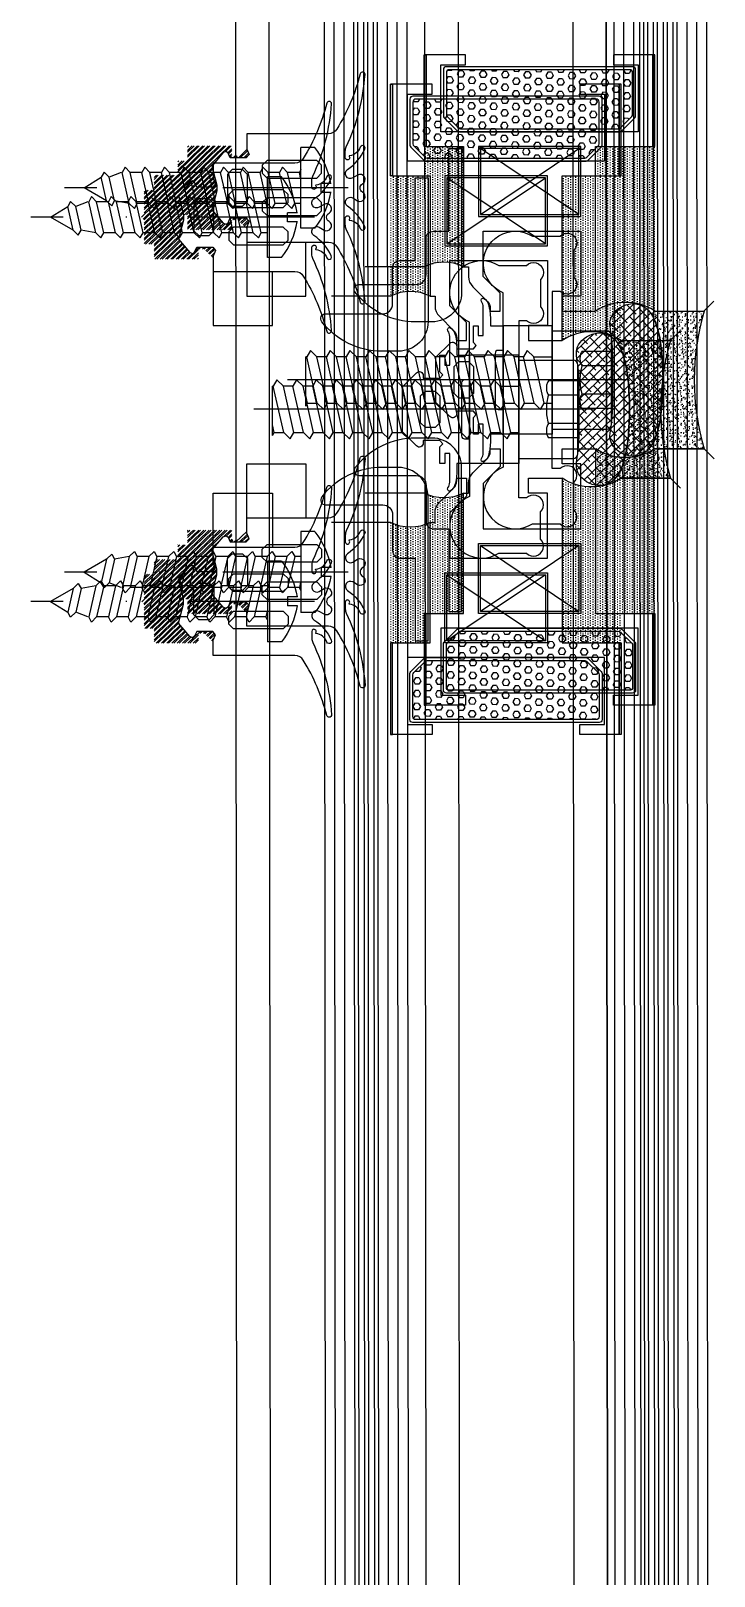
# Model space of a CAD drawing. Header units: inches. Extents: x 4821 to 127877, y 58012 to 433683.
# Drawn here: x 92610.9 to 92680.2, y 151441.7 to 151598.6 of the extents above; entities that cross this region are included whole.
import ezdxf

# ---------------------------------------------------------------- set-up
doc = ezdxf.new("R2010")
doc.units = ezdxf.units.IN
doc.header["$MEASUREMENT"] = 0
for name, pattern in [('$1$Center', [29.999999, 12, -6, 6, -6]), ('$1$DASHDOT', [25.4, 12.7, -6.35, 0, -6.35]), ('$1$DASHED', [19.05, 12.7, -6.35])]:
    doc.linetypes.add(name, pattern=pattern)
for name, color, linetype in [('$1$ACC', 2, 'Continuous'), ('A-FURN-FIXD', 10, 'Continuous'), ('A-WAL-CMU', 7, 'Continuous')]:
    doc.layers.add(name, color=color, linetype=linetype)
pattern_1 = [(179.01620899, (635274.22434, -1341716.4342), (-0.011151949, -0.6494233088), [0.375, -0.75]), (299.01620899, (635274.22434, -1341716.4342), (0.56799305774, 0.3150537833), [0.375, -0.75]), (239.01620899, (635273.8494, -1341716.42777), (0.55684110875, -0.33436952553), [0.375, -0.75])]
pattern_2 = [(224.016208986, (621120.72464, -1348913.95252), (0.2605731915, -0.26967871972), []), (224.016208986, (621120.5479, -1348913.9495), (0.2605731915, -0.26967871972), [])]

# ---------------------------------------------------------------- blocks, each defined once
blk = doc.blocks.new('$1$M6x25')
at = {"color": 71}
for p, q in [((0, 5), (-5.5, 5)), ((0, 5), (0, -5)), ((-6, 4.5), (-6, -4.5)), ((0.82, 2.34), (0, 2.34)), ((1.19, 3), (0.82, 2.34)), ((0.82, 2.34), (1.88, -2.34)), ((1.85, 2.34), (1.19, 3)), ((1.85, 2.34), (2.91, -2.34)), ((2.82, 2.34), (1.85, 2.34)), ((3.19, 3), (2.82, 2.34)), ((2.82, 2.34), (3.88, -2.34)), ((3.85, 2.34), (3.19, 3)), ((3.85, 2.34), (4.91, -2.34)), ((4.82, 2.34), (3.85, 2.34)), ((5.19, 3), (4.82, 2.34)), ((4.82, 2.34), (5.88, -2.34)), ((5.85, 2.34), (5.19, 3)), ((5.85, 2.34), (6.91, -2.34)), ((6.82, 2.34), (5.85, 2.34)), ((7.19, 3), (6.82, 2.34)), ((6.82, 2.34), (7.88, -2.34)), ((7.85, 2.34), (7.19, 3)), ((7.85, 2.34), (8.91, -2.34)), ((8.82, 2.34), (7.85, 2.34)), ((9.19, 3), (8.82, 2.34)), ((8.82, 2.34), (9.88, -2.34)), ((9.85, 2.34), (9.19, 3)), ((9.85, 2.34), (10.91, -2.34)), ((10.82, 2.34), (9.85, 2.34)), ((11.19, 3), (10.82, 2.34)), ((10.82, 2.34), (11.88, -2.34)), ((11.85, 2.34), (11.19, 3)), ((11.85, 2.34), (12.91, -2.34)), ((12.82, 2.34), (11.85, 2.34)), ((13.19, 3), (12.82, 2.34)), ((12.82, 2.34), (13.88, -2.34)), ((13.85, 2.34), (13.19, 3)), ((13.85, 2.34), (14.91, -2.34)), ((14.82, 2.34), (13.85, 2.34)), ((15.19, 3), (14.82, 2.34)), ((14.82, 2.34), (15.88, -2.34)), ((15.85, 2.34), (15.19, 3)), ((15.85, 2.34), (16.91, -2.34)), ((16.82, 2.34), (15.85, 2.34)), ((17.19, 3), (16.82, 2.34)), ((16.82, 2.34), (17.88, -2.34)), ((17.85, 2.34), (17.19, 3)), ((17.85, 2.34), (18.91, -2.34)), ((18.82, 2.34), (17.85, 2.34)), ((19.19, 3), (18.82, 2.34)), ((18.82, 2.34), (19.88, -2.34)), ((19.85, 2.34), (19.19, 3)), ((19.85, 2.34), (20.91, -2.34)), ((20.82, 2.34), (19.85, 2.34)), ((21.19, 3), (20.82, 2.34)), ((20.82, 2.34), (21.88, -2.34)), ((21.85, 2.34), (21.19, 3)), ((21.85, 2.34), (22.91, -2.34)), ((22.82, 2.34), (21.85, 2.34)), ((23.19, 3), (22.82, 2.34)), ((22.82, 2.34), (23.88, -2.34)), ((23.85, 2.34), (23.19, 3)), ((23.85, 2.34), (24.91, -2.34)), ((24.82, 2.34), (23.85, 2.34)), ((25, 2.66), (24.82, 2.34)), ((24.82, 2.34), (25, 1.56)), ((25, 2.66), (25, -2.34)), ((1.88, -2.34), (0, -2.34)), ((1.88, -2.34), (2.54, -3)), ((2.54, -3), (2.91, -2.34)), ((2.91, -2.34), (3.88, -2.34)), ((3.88, -2.34), (4.54, -3)), ((4.54, -3), (4.91, -2.34)), ((4.91, -2.34), (5.88, -2.34)), ((5.88, -2.34), (6.54, -3)), ((6.54, -3), (6.91, -2.34)), ((6.91, -2.34), (7.88, -2.34)), ((7.88, -2.34), (8.54, -3)), ((8.54, -3), (8.91, -2.34)), ((8.91, -2.34), (9.88, -2.34)), ((9.88, -2.34), (10.54, -3)), ((10.54, -3), (10.91, -2.34)), ((10.91, -2.34), (11.88, -2.34)), ((11.88, -2.34), (12.54, -3)), ((12.54, -3), (12.91, -2.34)), ((12.91, -2.34), (13.88, -2.34)), ((13.88, -2.34), (14.54, -3)), ((14.54, -3), (14.91, -2.34)), ((14.91, -2.34), (15.88, -2.34)), ((15.88, -2.34), (16.54, -3)), ((16.54, -3), (16.91, -2.34)), ((16.91, -2.34), (17.88, -2.34)), ((17.88, -2.34), (18.54, -3)), ((18.54, -3), (18.91, -2.34)), ((18.91, -2.34), (19.88, -2.34)), ((19.88, -2.34), (20.54, -3)), ((20.54, -3), (20.91, -2.34)), ((20.91, -2.34), (21.88, -2.34)), ((21.88, -2.34), (22.54, -3)), ((22.54, -3), (22.91, -2.34)), ((22.91, -2.34), (23.88, -2.34)), ((23.88, -2.34), (24.54, -3)), ((24.54, -3), (24.91, -2.34)), ((24.91, -2.34), (25, -2.34)), ((0, -5), (-5.5, -5))]:
    blk.add_line(p, q, dxfattribs=at)
at = {"color": 71, "linetype": '$1$DASHED', "ltscale": 100}
for p, q in [((-6, 2.89), (-3, 2.89)), ((-6, 1.44), (-3, 1.44)), ((-6, -1.44), (-3, -1.44)), ((-6, -2.89), (-3, -2.89))]:
    blk.add_line(p, q, dxfattribs=at)
at = {"color": 2, "linetype": '$1$Center', "ltscale": 10}
blk.add_line((-7.77, 0), (26.88, 0), dxfattribs=at)
at = {"color": 71}
for centre, start, end in [((-5.5, 4.5), 90, 180), ((-5.5, -4.5), 180, 270)]:
    blk.add_arc(centre, 0.5, start, end, dxfattribs=at)
at = {"color": 71, "linetype": '$1$DASHED', "ltscale": 100}
for centre, radius, start, end in [((-4.2, 2.17), 1.4, 329.0209, 30.9791), ((-8.11, 0), 5.31, 344.2222, 15.7778), ((-4.2, -2.17), 1.4, 329.0209, 30.9791)]:
    blk.add_arc(centre, radius, start, end, dxfattribs=at)
blk = doc.blocks.new('$1$inner silicone')
h = blk.add_hatch()
h.set_pattern_fill('DOTS', scale=4)
h.paths.add_polyline_path([(12.2, 0), (12.2, -0.2), (12.2, -4), (0, -4, 0.23607), (0, 0)])
at = {"color": 7}
blk.add_line((12.2, -0.2), (12.2, 0), dxfattribs=at)
blk.add_arc((-4, -2), 4.47, 333.4347, 26.5653, dxfattribs=at)
blk = doc.blocks.new('$1$outer silicone')
h = blk.add_hatch()
h.set_pattern_fill('DOTS', scale=4)
h.paths.add_polyline_path([(16.7, 0), (16.7, -5.8), (16.7, -6), (0, -6, 0.293351), (0, 0)])
at = {"color": 7}
blk.add_line((16.7, -5.8), (16.7, -6), dxfattribs=at)
blk.add_arc((-4.67, -3), 5.55, 327.3018, 32.6982, dxfattribs=at)
blk = doc.blocks.new('$1$butile2')
h = blk.add_hatch(color=11)
h.dxf.hatch_style = 1
h.paths.add_polyline_path([(9.3, 0.2), (0, 0.2), (0, 0), (9.3, 0)])
at = {"color": 11}
blk.add_lwpolyline([(9.3, 0.2), (0, 0.2), (0, 0), (9.3, 0)], close=True, dxfattribs=at)
blk = doc.blocks.new('$1$joint silicone 2')
h = blk.add_hatch()
h.set_pattern_fill('AR-SAND', color=11, scale=0.3)
h.set_pattern_definition([(37.5, (18049.9647, 8866.313), (-0.018898007, 0.578047131), [0, -0.456, 0, -0.51, 0, -0.4875]), (7.5, (18049.9647, 8866.313), (0.530933012, 0.84664382), [0, -0.246, 0, -0.411, 0, -0.1575]), (327.5, (18049.5957, 8866.313), (0.934242559, 0.001697716), [0, -0.15, 0, -0.54, 0, -0.705]), (317.5, (18049.5957, 8866.313), (0.90183798, 0.26330267), [0, -0.075, 0, -0.354, 0, -0.405])])
edge = h.paths.add_edge_path()
edge.add_line((-6.23, 1.18), (-6.21, 1.17))
edge.add_line((-6.21, 1.17), (-5.75, 0.91))
edge.add_line((-5.75, 0.91), (-5.19, 0.68))
edge.add_line((-5.19, 0.68), (-4.55, 0.49))
edge.add_line((-4.55, 0.49), (-3.83, 0.33))
edge.add_line((-3.83, 0.33), (-3.05, 0.21))
edge.add_line((-3.05, 0.21), (-2.21, 0.11))
edge.add_line((-2.21, 0.11), (-1.35, 0.05))
edge.add_line((-1.35, 0.05), (-0.45, 0.01))
edge.add_line((-0.45, 0.01), (0.45, -0.01))
edge.add_line((0.45, -0.01), (1.36, 0.01))
edge.add_line((1.36, 0.01), (2.25, 0.05))
edge.add_line((2.25, 0.05), (3.12, 0.11))
edge.add_line((3.12, 0.11), (3.95, 0.21))
edge.add_line((3.95, 0.21), (4.73, 0.33))
edge.add_line((4.73, 0.33), (5.45, 0.49))
edge.add_line((5.45, 0.49), (6.1, 0.68))
edge.add_line((6.1, 0.68), (6.66, 0.91))
edge.add_line((6.66, 0.91), (7.12, 1.17))
edge.add_line((7.12, 1.17), (7.13, 1.18))
edge.add_line((7.13, 1.18), (7.45, 0.83))
edge.add_line((7.45, 0.83), (7.45, -4.17))
edge.add_arc((0.45, -28.17), 25, 73.7398, 106.2602)
edge.add_line((-6.55, -4.17), (-6.55, 0.83))
edge.add_line((-6.55, 0.83), (-6.23, 1.18))
at = {"color": 11}
blk.add_lwpolyline([(-6.23, 1.18), (-6.21, 1.17), (-5.75, 0.91), (-5.19, 0.68), (-4.55, 0.49), (-3.83, 0.33), (-3.05, 0.21), (-2.21, 0.11), (-1.35, 0.05), (-0.45, 0.01), (0.45, -0.01), (1.36, 0.01), (2.25, 0.05), (3.12, 0.11), (3.95, 0.21), (4.73, 0.33), (5.45, 0.49), (6.1, 0.68), (6.66, 0.91), (7.12, 1.17), (7.13, 1.18), (7.45, 0.83), (7.45, -4.17, 0.142857), (-6.55, -4.17), (-6.55, 0.83)], format="xyb", close=True, dxfattribs=at)
blk = doc.blocks.new('$1$GTSY500112')
at = {"layer": 'A-FURN-FIXD'}
blk.add_lwpolyline([(5.93, -11.75, 0.57735), (5.07, -11.75, -1), (4.2, -11.25), (4.49, -10.75, 0.965781), (3.64, -10.22, -0.138673), (1.56, -11.98, -1.037842), (1.37, -11.52, 0.283592), (2.23, -10.43, -0.584426), (2.31, -10.4, 1.39494), (2.44, -10), (1.75, -10, 0.111575), (1.32, -10.1, -0.09543), (-6.01, -12, -0.91232), (-6.08, -11.51, 0.076551), (-0.47, -9.14, 0.260148), (0, -8.29), (0, 0), (1.56, 0), (2.11, -0.24), (2.45, 0.05), (2.45, 1.67), (1.96, 1.89), (1.81, 2.1), (1.92, 2.38), (3.29, 3.53), (5.21, 3.03), (5.79, 3.03), (7.71, 3.53), (9.08, 2.38), (9.19, 2.1), (9.03, 1.89), (8.55, 1.67), (8.55, 0.05), (8.88, -0.24), (9.44, 0), (11, 0), (11, -8.29, 0.260148), (11.47, -9.14, 0.076551), (17.08, -11.51, -0.91232), (17, -12, -0.09543), (9.68, -10.1, 0.111575), (9.25, -10), (8.55, -10, 1.39494), (8.69, -10.4, -0.584426), (8.77, -10.43, 0.283592), (9.62, -11.52, -1.037842), (9.43, -11.98, -0.138673), (7.36, -10.22, 0.965781), (6.51, -10.75), (6.8, -11.25, -1)], format="xyb", close=True, dxfattribs=at)
for points in [[(4.13, -0.07), (3.64, 0.42), (3.64, 1.47), (4.13, 1.96), (6.87, 1.96), (7.36, 1.47), (7.36, 0.42), (6.87, -0.07)], [(4.01, -1.58), (4.5, -2.07), (4.5, -7.11), (4.01, -7.6), (3.19, -7.6), (2.7, -7.11), (2.7, -2.07), (3.19, -1.58)], [(7.81, -7.6), (6.99, -7.6), (6.5, -7.11), (6.5, -2.07), (6.99, -1.58), (7.81, -1.58), (8.3, -2.07), (8.3, -7.11)]]:
    blk.add_lwpolyline(points, close=True, dxfattribs=at)
blk = doc.blocks.new('$1$GTSY500502')
at = {"color": 151}
blk.add_lwpolyline([(-1.78, 2.38, -0.668179), (-2.07, 1.7), (-2.35, 1.7), (-2.35, 0), (-2.01, -0.29), (-1.68, 0), (0, 0), (0, -0.49), (-1, -0.49), (-1, -0.99), (1.91, -0.99, 0.15392), (2.48, -0.81, -0.807191), (2.77, -1.07, -0.191853), (2.18, -1.52, -0.072848), (0.68, -1.72), (0, -1.72), (0, -3), (-2.5, -3), (-2.5, -2.5, 0.414214), (-2.8, -2.2), (-8.2, -2.2, 0.414214), (-8.5, -2.5), (-8.5, -3), (-11, -3), (-11, -1.72), (-11.68, -1.72, -0.072848), (-13.18, -1.52, -0.191853), (-13.77, -1.07, -0.807191), (-13.48, -0.81, 0.15392), (-12.91, -0.99), (-10, -0.99), (-10, -0.49), (-11, -0.49), (-11, 0), (-9.32, 0), (-8.99, -0.29), (-8.65, 0), (-8.65, 1.7), (-8.93, 1.7, -0.668179), (-9.22, 2.38), (-7.8, 3.8), (-3.2, 3.8)], format="xyb", close=True, dxfattribs=at)
blk.add_lwpolyline([(-3.64, 0.49), (-4.13, 0), (-6.87, 0), (-7.36, 0.49), (-7.36, 1.47), (-6.87, 1.96), (-4.13, 1.96), (-3.64, 1.47)], close=True, dxfattribs=at)
blk = doc.blocks.new('$1$RHS4.2x22')
at = {"layer": 'A-FURN-FIXD'}
for p, q in [((1.42, 4.1), (0, 4.1)), ((0, -4.1), (0, 4.1)), ((-19.98, 1.61), (-20.26, 1.09)), ((-19.45, 1.09), (-19.98, 1.61)), ((-18.23, 1.58), (-19.45, 1.09)), ((-17.85, 2.1), (-18.13, 1.58)), ((-17.42, -1.58), (-18.13, 1.58)), ((-17.33, 1.58), (-17.85, 2.1)), ((-16.14, 1.58), (-17.33, 1.58)), ((-16.61, -1.58), (-17.33, 1.58)), ((-15.85, 2.1), (-16.14, 1.58)), ((-15.42, -1.58), (-16.14, 1.58)), ((-15.33, 1.58), (-15.85, 2.1)), ((-14.61, -1.58), (-15.33, 1.58)), ((-14.14, 1.58), (-15.33, 1.58)), ((-13.85, 2.1), (-14.14, 1.58)), ((-13.43, -1.58), (-14.14, 1.58)), ((-13.33, 1.58), (-13.85, 2.1)), ((-12.62, -1.58), (-13.33, 1.58)), ((-12.14, 1.58), (-13.33, 1.58)), ((-11.86, 2.1), (-12.14, 1.58)), ((-11.43, -1.58), (-12.14, 1.58)), ((-11.33, 1.58), (-11.86, 2.1)), ((-10.62, -1.58), (-11.33, 1.58)), ((-10.15, 1.58), (-11.33, 1.58)), ((-9.86, 2.1), (-10.15, 1.58)), ((-9.43, -1.58), (-10.15, 1.58)), ((-9.86, 2.1), (-9.34, 1.58)), ((-8.62, -1.58), (-9.34, 1.58)), ((-8.15, 1.58), (-9.34, 1.58)), ((-7.86, 2.1), (-8.15, 1.58)), ((-7.43, -1.58), (-8.15, 1.58)), ((-7.34, 1.58), (-7.86, 2.1)), ((-6.63, -1.58), (-7.34, 1.58)), ((-6.15, 1.58), (-7.34, 1.58)), ((-5.86, 2.1), (-6.15, 1.58)), ((-5.44, -1.58), (-6.15, 1.58)), ((-5.34, 1.58), (-5.86, 2.1)), ((-4.63, -1.58), (-5.34, 1.58)), ((-4.15, 1.58), (-5.34, 1.58)), ((-3.87, 2.1), (-4.15, 1.58)), ((-3.44, -1.58), (-4.15, 1.58)), ((-3.44, -1.58), (-4.15, 1.58)), ((-3.34, 1.58), (-3.87, 2.1)), ((-2.63, -1.58), (-3.34, 1.58)), ((-2.16, 1.58), (-3.34, 1.58)), ((-1.87, 2.1), (-2.16, 1.58)), ((-1.44, -1.58), (-2.16, 1.58)), ((-1.35, 1.58), (-1.87, 2.1)), ((-0.63, -1.58), (-1.35, 1.58)), ((-0.16, 1.58), (-1.35, 1.58)), ((0, 1.87), (-0.16, 1.58)), ((0, 0.87), (-0.16, 1.58)), ((-22, 0), (-20.26, 1.09)), ((-19.72, -1.3), (-22, 0)), ((-19.72, -1.3), (-20.26, 1.09)), ((-18.91, -1.3), (-19.45, 1.09)), ((3.05, 0.46), (2.04, 0.46)), ((2.04, -0.46), (2.04, 0.46)), ((-19.72, -1.3), (-19.2, -1.82)), ((-19.2, -1.82), (-18.91, -1.3)), ((-17.42, -1.58), (-18.91, -1.3)), ((3.05, -0.46), (2.04, -0.46)), ((-17.42, -1.58), (-16.9, -2.1)), ((-16.9, -2.1), (-16.61, -1.58)), ((-15.42, -1.58), (-16.61, -1.58)), ((-15.42, -1.58), (-14.9, -2.1)), ((-14.9, -2.1), (-14.61, -1.58)), ((-13.43, -1.58), (-14.61, -1.58)), ((-13.43, -1.58), (-12.9, -2.1)), ((-12.9, -2.1), (-12.62, -1.58)), ((-11.43, -1.58), (-12.62, -1.58)), ((-11.43, -1.58), (-10.91, -2.1)), ((-10.91, -2.1), (-10.62, -1.58)), ((-9.43, -1.58), (-10.62, -1.58)), ((-9.43, -1.58), (-8.91, -2.1)), ((-8.91, -2.1), (-8.62, -1.58)), ((-7.43, -1.58), (-8.62, -1.58)), ((-7.43, -1.58), (-6.91, -2.1)), ((-6.91, -2.1), (-6.63, -1.58)), ((-5.44, -1.58), (-6.63, -1.58)), ((-5.44, -1.58), (-4.91, -2.1)), ((-4.91, -2.1), (-4.63, -1.58)), ((-3.44, -1.58), (-4.63, -1.58)), ((-3.44, -1.58), (-2.92, -2.1)), ((-2.92, -2.1), (-2.63, -1.58)), ((-1.44, -1.58), (-2.63, -1.58)), ((-1.44, -1.58), (-0.92, -2.1)), ((-0.92, -2.1), (-0.63, -1.58)), ((0, -1.58), (-0.63, -1.58)), ((1.42, -4.1), (0, -4.1))]:
    blk.add_line(p, q, dxfattribs=at)
at = {"layer": 'A-FURN-FIXD', "linetype": '$1$DASHDOT'}
blk.add_line((4.78, 0), (-24, 0), dxfattribs=at)
at = {"layer": 'A-FURN-FIXD'}
for centre, start, end in [((-5.01, -0.91), 9.6294, 37.9057), ((-5.01, 0.91), 322.0943, 350.3706)]:
    blk.add_arc(centre, 8.15, start, end, dxfattribs=at)
blk = doc.blocks.new('FIRST SLAB EDGE')
at = {"extrusion": (5.69003e-07, 1.56101e-06, 1)}
h = blk.add_hatch(dxfattribs=at)
h.set_pattern_fill('HEX', color=140, scale=3, angle=179.0162)
h.set_pattern_definition(pattern_1)
edge = h.paths.add_edge_path()
edge.add_line((1200830.01, -1725804.7), (1200830.01, -1725808.95))
edge.add_arc((1200830.31, -1725808.95), 0.3, -899.9998, -854.9998)
edge.add_line((1200830.1, -1725809.16), (1200831.25, -1725810.31))
edge.add_arc((1200831.46, -1725810.1), 0.3, -854.9998, -809.9998)
edge.add_line((1200831.46, -1725810.4), (1200847.46, -1725810.4))
edge.add_arc((1200847.46, -1725810.1), 0.3, -809.9998, -764.9998)
edge.add_line((1200847.68, -1725810.31), (1200848.82, -1725809.16))
edge.add_arc((1200848.61, -1725808.95), 0.3, -764.9998, -719.9998)
edge.add_line((1200848.91, -1725808.95), (1200848.91, -1725804.7))
edge.add_arc((1200848.61, -1725804.7), 0.3, -719.9998, -629.9998)
edge.add_line((1200848.61, -1725804.4), (1200830.31, -1725804.4))
edge.add_arc((1200830.31, -1725804.7), 0.3, -989.9998, -899.9998)
h = blk.add_hatch(dxfattribs=at)
h.set_pattern_fill('ANSI32', angle=179.0162)
h.set_pattern_definition(pattern_2)
h.paths.add_polyline_path([(1200803.76, -1725820.64), (1200803.76, -1725819.14), (1200802.76, -1725819.14), (1200802.76, -1725816.69), (1200802.46, -1725816.39), (1200802.76, -1725816.09), (1200802.76, -1725813.64), (1200803.76, -1725813.64), (1200803.76, -1725812.14), (1200808.26, -1725812.14), (1200808.26, -1725813.14), (1200808.86, -1725813.14), (1200809.76, -1725812.24), (1200809.76, -1725812.45), (1200810, -1725813), (1200809.71, -1725813.34), (1200808.09, -1725813.34), (1200807.88, -1725812.86), (1200807.67, -1725812.7), (1200807.39, -1725812.81), (1200806.23, -1725814.18), (1200806.73, -1725816.11), (1200806.73, -1725816.68), (1200806.23, -1725818.6), (1200807.39, -1725819.97), (1200807.67, -1725820.08), (1200807.88, -1725819.93), (1200808.09, -1725819.44), (1200809.71, -1725819.44), (1200810, -1725819.78), (1200809.76, -1725820.33), (1200809.76, -1725820.54), (1200808.86, -1725819.64), (1200808.26, -1725819.64), (1200808.26, -1725820.64)])
at = {"ltscale": 0.5, "extrusion": (5.69003e-07, 1.56101e-06, 1)}
h = blk.add_hatch(dxfattribs=at)
h.set_pattern_fill('ANSI38', color=21, scale=5, angle=179.0162, style=0)
h.set_pattern_definition([(224.01620899, (628664.9975, -1356200.1102), (0.4342886525, -0.44946453287), []), (314.01620899, (628664.9975, -1356200.1102), (1.3180418379, -0.46464041323), [1.5625, -0.9375])])
h.paths.add_polyline_path([(1200851.08, -1725842.1), (1200850.82, -1725842.56), (1200850.53, -1725842.93), (1200850.21, -1725843.22), (1200849.88, -1725843.42), (1200849.54, -1725843.56), (1200849.2, -1725843.63), (1200848.86, -1725843.64), (1200848.52, -1725843.6), (1200848.21, -1725843.52), (1200847.91, -1725843.4), (1200847.64, -1725843.25), (1200847.39, -1725843.07), (1200847.17, -1725842.87), (1200846.98, -1725842.66), (1200846.83, -1725842.45), (1200846.72, -1725842.22), (1200846.65, -1725842.01), (1200846.61, -1725841.79), (1200846.61, -1725841.56), (1200846.63, -1725841.31), (1200846.66, -1725841.05), (1200846.7, -1725840.75), (1200846.75, -1725840.43), (1200846.8, -1725840.06), (1200846.83, -1725839.64), (1200846.86, -1725839.18), (1200846.88, -1725838.69), (1200846.89, -1725838.17), (1200846.9, -1725837.62), (1200846.9, -1725837.06), (1200846.9, -1725836.48), (1200846.9, -1725835.9), (1200846.9, -1725835.31), (1200846.9, -1725834.74), (1200846.9, -1725834.17), (1200846.89, -1725833.63), (1200846.88, -1725833.1), (1200846.86, -1725832.61), (1200846.83, -1725832.15), (1200846.8, -1725831.74), (1200846.75, -1725831.37), (1200846.7, -1725831.04), (1200846.66, -1725830.75), (1200846.63, -1725830.48), (1200846.61, -1725830.24), (1200846.61, -1725830.01), (1200846.65, -1725829.79), (1200846.72, -1725829.57), (1200846.83, -1725829.35), (1200846.98, -1725829.13), (1200847.17, -1725828.92), (1200847.39, -1725828.72), (1200847.64, -1725828.54), (1200847.91, -1725828.39), (1200848.21, -1725828.27), (1200848.52, -1725828.19), (1200848.86, -1725828.15), (1200849.2, -1725828.17), (1200849.54, -1725828.24), (1200849.88, -1725828.37), (1200850.21, -1725828.58), (1200850.53, -1725828.86), (1200850.82, -1725829.23), (1200851.08, -1725829.69), (1200851.31, -1725830.25), (1200851.5, -1725830.9), (1200851.66, -1725831.62), (1200851.78, -1725832.4), (1200851.88, -1725833.23), (1200851.94, -1725834.1), (1200851.98, -1725834.99), (1200851.99, -1725835.9), (1200851.98, -1725836.8), (1200851.94, -1725837.7), (1200851.88, -1725838.56), (1200851.78, -1725839.4), (1200851.66, -1725840.18), (1200851.5, -1725840.9), (1200851.31, -1725841.54)])
at = {"extrusion": (5.69003e-07, 1.56101e-06, 1)}
h = blk.add_hatch(dxfattribs=at)
h.set_pattern_fill('ANSI32', angle=179.0162)
h.set_pattern_definition(pattern_2)
h.paths.add_polyline_path([(1200803.76, -1725851.14), (1200803.76, -1725852.64), (1200802.76, -1725852.64), (1200802.76, -1725855.09), (1200802.46, -1725855.39), (1200802.76, -1725855.69), (1200802.76, -1725858.14), (1200803.76, -1725858.14), (1200803.76, -1725859.64), (1200808.26, -1725859.64), (1200808.26, -1725858.64), (1200808.86, -1725858.64), (1200809.76, -1725859.54), (1200809.76, -1725859.34), (1200810, -1725858.78), (1200809.71, -1725858.45), (1200808.09, -1725858.45), (1200807.88, -1725858.93), (1200807.67, -1725859.09), (1200807.39, -1725858.98), (1200806.23, -1725857.61), (1200806.73, -1725855.68), (1200806.73, -1725855.11), (1200806.23, -1725853.19), (1200807.39, -1725851.82), (1200807.67, -1725851.71), (1200807.88, -1725851.86), (1200808.09, -1725852.35), (1200809.71, -1725852.35), (1200810, -1725852.01), (1200809.76, -1725851.46), (1200809.76, -1725851.24), (1200808.86, -1725852.14), (1200808.26, -1725852.14), (1200808.26, -1725851.14)])
h = blk.add_hatch(dxfattribs=at)
h.set_pattern_fill('HEX', color=140, scale=3, angle=179.0162)
h.set_pattern_definition(pattern_1)
edge = h.paths.add_edge_path()
edge.add_line((1200830.01, -1725867.1), (1200830.01, -1725862.85))
edge.add_arc((1200830.31, -1725862.85), 0.3, -584.9998, -539.9998, ccw=False)
edge.add_line((1200830.1, -1725862.63), (1200831.25, -1725861.49))
edge.add_arc((1200831.46, -1725861.7), 0.3, -629.9998, -584.9998, ccw=False)
edge.add_line((1200831.46, -1725861.4), (1200847.46, -1725861.4))
edge.add_arc((1200847.46, -1725861.7), 0.3, -674.9998, -629.9998, ccw=False)
edge.add_line((1200847.68, -1725861.49), (1200848.82, -1725862.63))
edge.add_arc((1200848.61, -1725862.85), 0.3, -719.9998, -674.9998, ccw=False)
edge.add_line((1200848.91, -1725862.85), (1200848.91, -1725867.1))
edge.add_arc((1200848.61, -1725867.1), 0.3, -809.9998, -719.9998, ccw=False)
edge.add_line((1200848.61, -1725867.4), (1200830.31, -1725867.4))
edge.add_arc((1200830.31, -1725867.1), 0.3, -539.9998, -449.9998, ccw=False)
at = {"layer": '$1$ACC', "color": 101, "extrusion": (5.69003e-07, 1.56101e-06, 1), "elevation": -2.01}
for points in [[(1200830.01, -1725804.1, 0.414214), (1200829.71, -1725804.4), (1200829.71, -1725809.07, 0.198912), (1200829.8, -1725809.29), (1200831.12, -1725810.61, 0.198912), (1200831.34, -1725810.7), (1200847.59, -1725810.7, 0.198912), (1200847.8, -1725810.61), (1200849.12, -1725809.29, 0.198912), (1200849.21, -1725809.07), (1200849.21, -1725804.4, 0.414214), (1200848.91, -1725804.1)], [(1200830.01, -1725804.7), (1200830.01, -1725808.95, 0.198912), (1200830.1, -1725809.16), (1200831.25, -1725810.31, 0.198912), (1200831.46, -1725810.4), (1200847.46, -1725810.4, 0.198912), (1200847.68, -1725810.31), (1200848.82, -1725809.16, 0.198912), (1200848.91, -1725808.95), (1200848.91, -1725804.7, 0.414214), (1200848.61, -1725804.4), (1200830.31, -1725804.4, 0.414214)], [(1200830.01, -1725867.7, -0.414214), (1200829.71, -1725867.4), (1200829.71, -1725862.72, -0.198912), (1200829.8, -1725862.51), (1200831.12, -1725861.19, -0.198912), (1200831.34, -1725861.1), (1200847.59, -1725861.1, -0.198912), (1200847.8, -1725861.19), (1200849.12, -1725862.51, -0.198912), (1200849.21, -1725862.72), (1200849.21, -1725867.4, -0.414214), (1200848.91, -1725867.7)], [(1200830.01, -1725867.1), (1200830.01, -1725862.85, -0.198912), (1200830.1, -1725862.63), (1200831.25, -1725861.49, -0.198912), (1200831.46, -1725861.4), (1200847.46, -1725861.4, -0.198912), (1200847.68, -1725861.49), (1200848.82, -1725862.63, -0.198912), (1200848.91, -1725862.85), (1200848.91, -1725867.1, -0.414214), (1200848.61, -1725867.4), (1200830.31, -1725867.4, -0.414214)]]:
    blk.add_lwpolyline(points, format="xyb", close=True, dxfattribs=at)
at = {"color": 165, "linetype": 'Continuous', "extrusion": (5.69003e-07, 1.56101e-06, 1)}
for p, q in [((1200851.17, -1726823.88, 0), (1200849.16, -1724008.24, 0)), ((1200852.17, -1726823.88, 0), (1200850.16, -1724008.24, 0)), ((1200853.17, -1726823.88, 0), (1200851.16, -1724008.24, 0)), ((1200854.17, -1726823.88, 0), (1200852.16, -1724008.25, 0)), ((1200855.17, -1726823.88, 0), (1200853.16, -1724008.25, 0)), ((1200856.17, -1726823.87, 0), (1200854.16, -1724008.26, 0)), ((1200857.17, -1726822.87, 0), (1200855.16, -1724009.26, 0)), ((1200821.77, -1726819.38, 0), (1200819.76, -1724012.74, 0)), ((1200822.77, -1726819.38, 0), (1200820.76, -1724012.74, 0)), ((1200823.77, -1726819.38, 0), (1200821.76, -1724012.74, 0)), ((1200824.77, -1726819.38, 0), (1200822.76, -1724012.74, 0)), ((1200825.77, -1726819.38, 0), (1200823.76, -1724012.74, 0)), ((1200826.77, -1726819.38, 0), (1200824.76, -1724012.74, 0)), ((1200827.76, -1725824.4, 0), (1200821.76, -1725824.4, 0)), ((1200856.16, -1725828.89, 0), (1200857.16, -1725827.89, 0)), ((1200851.16, -1725828.9, 0), (1200856.16, -1725828.89, 0)), ((1200851.16, -1725828.9, 0), (1200856.16, -1725828.9, 0)), ((1200851.16, -1725842.9, 0), (1200856.16, -1725842.9, 0)), ((1200856.16, -1725842.9, 0), (1200857.17, -1725843.91, 0)), ((1200827.76, -1725847.4, 0), (1200821.77, -1725847.4, 0))]:
    blk.add_line(p, q, dxfattribs=at)
at = {"color": 31, "extrusion": (5.69003e-07, 1.56101e-06, 1)}
blk.add_line((1200850.37, -1726797.88, 0), (1200848.36, -1724034.24, 0), dxfattribs=at)
at = {"color": 16, "linetype": 'Continuous', "extrusion": (5.69003e-07, 1.56101e-06, 1)}
for p, q in [((1200827.96, -1725802.9, 0), (1200827.76, -1725802.9, 0)), ((1200827.96, -1725868.9, 0), (1200827.76, -1725868.9, 0))]:
    blk.add_line(p, q, dxfattribs=at)
at = {"color": 52, "extrusion": (5.69003e-07, 1.56101e-06, 1)}
for p, q in [((1200833.46, -1725819.1, 0), (1200843.46, -1725812.4, 0)), ((1200843.46, -1725819.1, 0), (1200833.46, -1725812.4, 0)), ((1200833.46, -1725852.7, 0), (1200843.46, -1725859.4, 0)), ((1200843.46, -1725852.7, 0), (1200833.46, -1725859.4, 0))]:
    blk.add_line(p, q, dxfattribs=at)
at = {"color": 7, "extrusion": (5.69003e-07, 1.56101e-06, 1)}
for p, q in [((1200851.16, -1725828.9, 0), (1200850.81, -1725829.22, 0)), ((1200851.16, -1725828.9, 0), (1200850.81, -1725829.22, 0)), ((1200851.16, -1725842.9, 0), (1200850.81, -1725842.58, 0))]:
    blk.add_line(p, q, dxfattribs=at)
at = {"color": 31, "extrusion": (5.69003e-07, 1.56101e-06, 1), "elevation": -2.01}
for points in [[(1200812.77, -1726805.88), (1200810.76, -1724026.24)], [(1200831.97, -1726799.08), (1200829.96, -1724033.04)], [(1200844.96, -1724034.24), (1200846.97, -1726797.88)], [(1200809.76, -1725821.89), (1200809.76, -1725827.4), (1200815.76, -1725827.4), (1200815.76, -1725821.89)], [(1200809.76, -1725849.9), (1200809.76, -1725844.4), (1200815.76, -1725844.4), (1200815.76, -1725849.9)]]:
    blk.add_lwpolyline(points, dxfattribs=at)
at = {"color": 16, "linetype": 'Continuous', "extrusion": (5.69003e-07, 1.56101e-06, 1), "elevation": -2.01}
for points in [[(1200834.17, -1725827.92, -0.198912), (1200834.46, -1725828.63), (1200834.46, -1725828.9), (1200835.46, -1725828.9), (1200835.46, -1725827.09), (1200833.76, -1725825.39), (1200833.76, -1725820.8), (1200843.66, -1725820.8), (1200843.66, -1725827.4), (1200841.76, -1725827.4), (1200841.76, -1725828.9), (1200845.16, -1725828.9), (1200845.16, -1725812.2), (1200850.96, -1725812.2), (1200850.96, -1725802.9), (1200846.96, -1725802.9), (1200846.96, -1725803.9), (1200849.46, -1725803.9), (1200849.46, -1725810.7), (1200829.46, -1725810.7), (1200829.46, -1725803.9), (1200831.96, -1725803.9), (1200831.96, -1725802.9), (1200827.96, -1725802.9), (1200827.96, -1725812.2), (1200831.76, -1725812.2), (1200831.76, -1725824.4), (1200832.26, -1725824.4), (1200832.26, -1725825.39, 0.198912), (1200832.7, -1725826.45)], [(1200834.17, -1725843.87, 0.198912), (1200834.46, -1725843.17), (1200834.46, -1725842.9), (1200835.46, -1725842.9), (1200835.46, -1725844.7), (1200833.76, -1725846.4), (1200833.76, -1725851), (1200843.66, -1725851), (1200843.66, -1725844.4), (1200841.76, -1725844.4), (1200841.76, -1725842.9), (1200845.16, -1725842.9), (1200845.16, -1725859.6), (1200850.96, -1725859.6), (1200850.96, -1725868.9), (1200846.96, -1725868.9), (1200846.96, -1725867.9), (1200849.46, -1725867.9), (1200849.46, -1725861.1), (1200829.46, -1725861.1), (1200829.46, -1725867.9), (1200831.96, -1725867.9), (1200831.96, -1725868.9), (1200827.96, -1725868.9), (1200827.96, -1725859.6), (1200831.76, -1725859.6), (1200831.76, -1725847.4), (1200832.26, -1725847.4), (1200832.26, -1725846.4, -0.198912), (1200832.7, -1725845.34)]]:
    blk.add_lwpolyline(points, format="xyb", close=True, dxfattribs=at)
at = {"color": 21, "linetype": 'Continuous', "extrusion": (5.69003e-07, 1.56101e-06, 1), "elevation": -2.01}
for points in [[(1200826.96, -1725826.2, 0.414214), (1200827.96, -1725825.2), (1200827.96, -1725823.8), (1200827.96, -1725823.8), (1200827.96, -1725822.4), (1200827.96, -1725822.4), (1200827.96, -1725821.5, -0.414214), (1200828.66, -1725820.8), (1200830.26, -1725820.8), (1200830.26, -1725812.4), (1200831.56, -1725812.4), (1200831.56, -1725822.4), (1200831.56, -1725822.4), (1200831.56, -1725823.8), (1200831.56, -1725823.8), (1200831.56, -1725827, -0.414214), (1200828.56, -1725830), (1200826.89, -1725830, -0.231514), (1200820.77, -1725827, -0.624419), (1200821.16, -1725826.2)], [(1200826.96, -1725845.6, -0.414214), (1200827.96, -1725846.6), (1200827.96, -1725848), (1200827.96, -1725848), (1200827.96, -1725849.4), (1200827.96, -1725849.4), (1200827.96, -1725850.3, 0.414214), (1200828.66, -1725851), (1200830.26, -1725851), (1200830.26, -1725859.4), (1200831.56, -1725859.4), (1200831.56, -1725849.4), (1200831.56, -1725849.4), (1200831.56, -1725848), (1200831.56, -1725848), (1200831.56, -1725844.8, 0.414214), (1200828.56, -1725841.8), (1200826.89, -1725841.8, 0.231514), (1200820.77, -1725844.79, 0.624419), (1200821.16, -1725845.6)]]:
    blk.add_lwpolyline(points, format="xyb", close=True, dxfattribs=at)
at = {"color": 16, "linetype": 'Continuous', "extrusion": (5.69003e-07, 1.56101e-06, 1), "elevation": -2.01}
for points in [[(1200833.26, -1725812.2), (1200833.26, -1725819.3), (1200843.66, -1725819.3), (1200843.66, -1725812.2)], [(1200833.26, -1725859.6), (1200833.26, -1725852.5), (1200843.66, -1725852.5), (1200843.66, -1725859.6)]]:
    blk.add_lwpolyline(points, close=True, dxfattribs=at)
at = {"color": 52, "extrusion": (5.69003e-07, 1.56101e-06, 1), "elevation": -2.01}
for points in [[(1200833.46, -1725812.4), (1200833.46, -1725819.1), (1200843.46, -1725819.1), (1200843.46, -1725812.4)], [(1200833.46, -1725859.4), (1200833.46, -1725852.7), (1200843.46, -1725852.7), (1200843.46, -1725859.4)]]:
    blk.add_lwpolyline(points, close=True, dxfattribs=at)
at = {"color": 7, "extrusion": (5.69003e-07, 1.56101e-06, 1), "elevation": -2.01}
for points in [[(1200838.74, -1725821.3), (1200841.55, -1725821.3, -1.010051), (1200842.96, -1725822.71), (1200842.96, -1725825.48, -1.010051), (1200841.55, -1725826.9), (1200840.76, -1725826.9), (1200840.76, -1725841.4), (1200835.76, -1725841.4), (1200835.76, -1725827.05, -1.08744)], [(1200838.74, -1725850.5), (1200841.55, -1725850.5, 1.010051), (1200842.96, -1725849.08), (1200842.96, -1725846.31, 1.010051), (1200841.55, -1725844.9), (1200840.76, -1725844.9), (1200840.76, -1725830.4), (1200835.76, -1725830.4), (1200835.76, -1725844.75, 1.08744)]]:
    blk.add_lwpolyline(points, format="xyb", close=True, dxfattribs=at)
at = {"color": 21, "extrusion": (5.69003e-07, 1.56101e-06, 1)}
blk.add_lwpolyline([(1200851.08, -1725842.1), (1200850.82, -1725842.56), (1200850.53, -1725842.93), (1200850.21, -1725843.22), (1200849.88, -1725843.42), (1200849.54, -1725843.56), (1200849.2, -1725843.63), (1200848.86, -1725843.64), (1200848.52, -1725843.6), (1200848.21, -1725843.52), (1200847.91, -1725843.4), (1200847.64, -1725843.25), (1200847.39, -1725843.07), (1200847.17, -1725842.87), (1200846.98, -1725842.66), (1200846.83, -1725842.45), (1200846.72, -1725842.22), (1200846.65, -1725842.01), (1200846.61, -1725841.79), (1200846.61, -1725841.56), (1200846.63, -1725841.31), (1200846.66, -1725841.05), (1200846.7, -1725840.75), (1200846.75, -1725840.43), (1200846.8, -1725840.06), (1200846.83, -1725839.64), (1200846.86, -1725839.18), (1200846.88, -1725838.69), (1200846.89, -1725838.17), (1200846.9, -1725837.62), (1200846.9, -1725837.06), (1200846.9, -1725836.48), (1200846.9, -1725835.9), (1200846.9, -1725835.31), (1200846.9, -1725834.74), (1200846.9, -1725834.17), (1200846.89, -1725833.63), (1200846.88, -1725833.1), (1200846.86, -1725832.61), (1200846.83, -1725832.15), (1200846.8, -1725831.74), (1200846.75, -1725831.37), (1200846.7, -1725831.04), (1200846.66, -1725830.75), (1200846.63, -1725830.48), (1200846.61, -1725830.24), (1200846.61, -1725830.01), (1200846.65, -1725829.79), (1200846.72, -1725829.57), (1200846.83, -1725829.35), (1200846.98, -1725829.13), (1200847.17, -1725828.92), (1200847.39, -1725828.72), (1200847.64, -1725828.54), (1200847.91, -1725828.39), (1200848.21, -1725828.27), (1200848.52, -1725828.19), (1200848.86, -1725828.15), (1200849.2, -1725828.17), (1200849.54, -1725828.24), (1200849.88, -1725828.37), (1200850.21, -1725828.58), (1200850.53, -1725828.86), (1200850.82, -1725829.23), (1200851.08, -1725829.69), (1200851.31, -1725830.25), (1200851.5, -1725830.9), (1200851.66, -1725831.62), (1200851.78, -1725832.4), (1200851.88, -1725833.23), (1200851.94, -1725834.1), (1200851.98, -1725834.99), (1200851.99, -1725835.9), (1200851.98, -1725836.8), (1200851.94, -1725837.7), (1200851.88, -1725838.56), (1200851.78, -1725839.4), (1200851.66, -1725840.18), (1200851.5, -1725840.9), (1200851.31, -1725841.54)], close=True, dxfattribs=at)
at = {"color": 7, "extrusion": (-5.69003e-07, -1.56101e-06, -1), "zscale": -1}
for name, p, rotation in [('$1$butile2', (-1200827.96, -1725802.9, 2.01), 269.9997810401333), ('$1$GTSY500112', (-1200809.76, -1725810.9, 2.01), 269.9997810401333), ('$1$outer silicone', (-1200845.16, -1725842.9, 2.01), 269.9997810401333), ('$1$inner silicone', (-1200827.76, -1725847.4, 2.01), 269.9997810401333), ('$1$RHS4.2x22', (-1200815.26, -1725855.4, 2.01), 179.9997810401333), ('$1$butile2', (-1200850.96, -1725868.9, 2.01), 89.99978104013334)]:
    blk.add_blockref(name, p, dxfattribs=dict(at, rotation=rotation))
at = {"color": 7, "extrusion": (5.69003e-07, 1.56101e-06, 1)}
for name, p, rotation in [('$1$butile2', (1200850.96, -1725802.9, -2.01), 270.0002189598666), ('$1$RHS4.2x22', (1200815.26, -1725816.4, -2.01), 0.0002189598665623592), ('$1$inner silicone', (1200827.76, -1725824.4, -2.01), 90.00021895986666), ('$1$outer silicone', (1200845.16, -1725828.9, -2.01), 90.00021895986666), ('$1$GTSY500502', (1200832.76, -1725830.4, -2.01), 90.00021895986666), ('$1$joint silicone 2', (1200851.99, -1725836.35, -2.01), 90.00021895986666), ('$1$M6x25', (1200840.76, -1725835.9, -2.01), 180.0002189598666), ('$1$GTSY500112', (1200809.76, -1725860.9, -2.01), 90.00021895986666), ('$1$butile2', (1200827.96, -1725868.9, -2.01), 90.00021895986666)]:
    blk.add_blockref(name, p, dxfattribs=dict(at, rotation=rotation))

msp = doc.modelspace()

# ---------------------------------------------------------------- block references
at = {"layer": 'A-WAL-CMU'}
for p in [(-1108176.96, 1877399.04), (-1108180.36, 1877396.06)]:
    msp.add_blockref('FIRST SLAB EDGE', p, dxfattribs=at)

doc.saveas('drawing.dxf')
